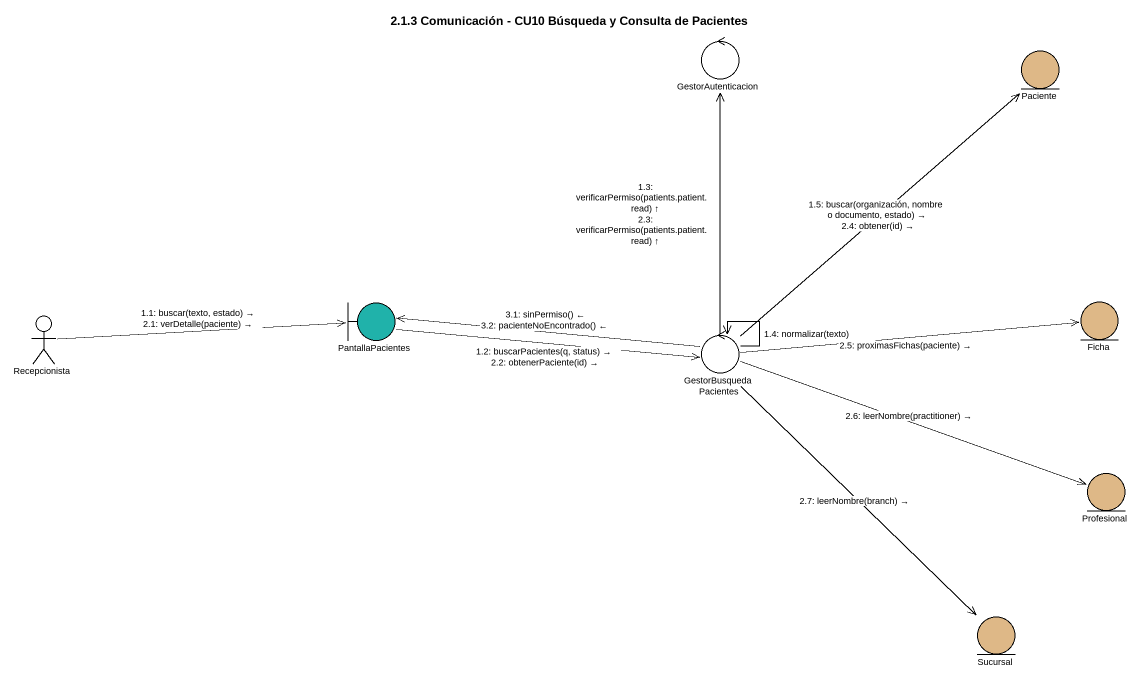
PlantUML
@startuml
title 2.1.3 Comunicación - CU10 Búsqueda y Consulta de Pacientes
control GestorAutenticacion
entity Paciente #DEB887
actor Recepcionista
boundary PantallaPacientes #20B2AA
entity Ficha #DEB887
control GestorBusquedaPacientes
entity Profesional #DEB887
entity Sucursal #DEB887
Recepcionista -right-> PantallaPacientes : 1.1: buscar(texto, estado) →\n2.1: verDetalle(paciente) →
PantallaPacientes -right-> GestorBusquedaPacientes : 1.2: buscarPacientes(q, status) →\n2.2: obtenerPaciente(id) →
GestorBusquedaPacientes -up-> GestorAutenticacion : 1.3: verificarPermiso(patients.patient.read) ↑\n2.3: verificarPermiso(patients.patient.read) ↑
GestorBusquedaPacientes --> GestorBusquedaPacientes : 1.4: normalizar(texto)
GestorBusquedaPacientes -up-> Paciente : 1.5: buscar(organización, nombre o documento, estado) →\n2.4: obtener(id) →
GestorBusquedaPacientes -right-> Ficha : 2.5: proximasFichas(paciente) →
GestorBusquedaPacientes -right-> Profesional : 2.6: leerNombre(practitioner) →
GestorBusquedaPacientes --> Sucursal : 2.7: leerNombre(branch) →
GestorBusquedaPacientes -left-> PantallaPacientes : 3.1: sinPermiso() ←\n3.2: pacienteNoEncontrado() ←
@enduml
